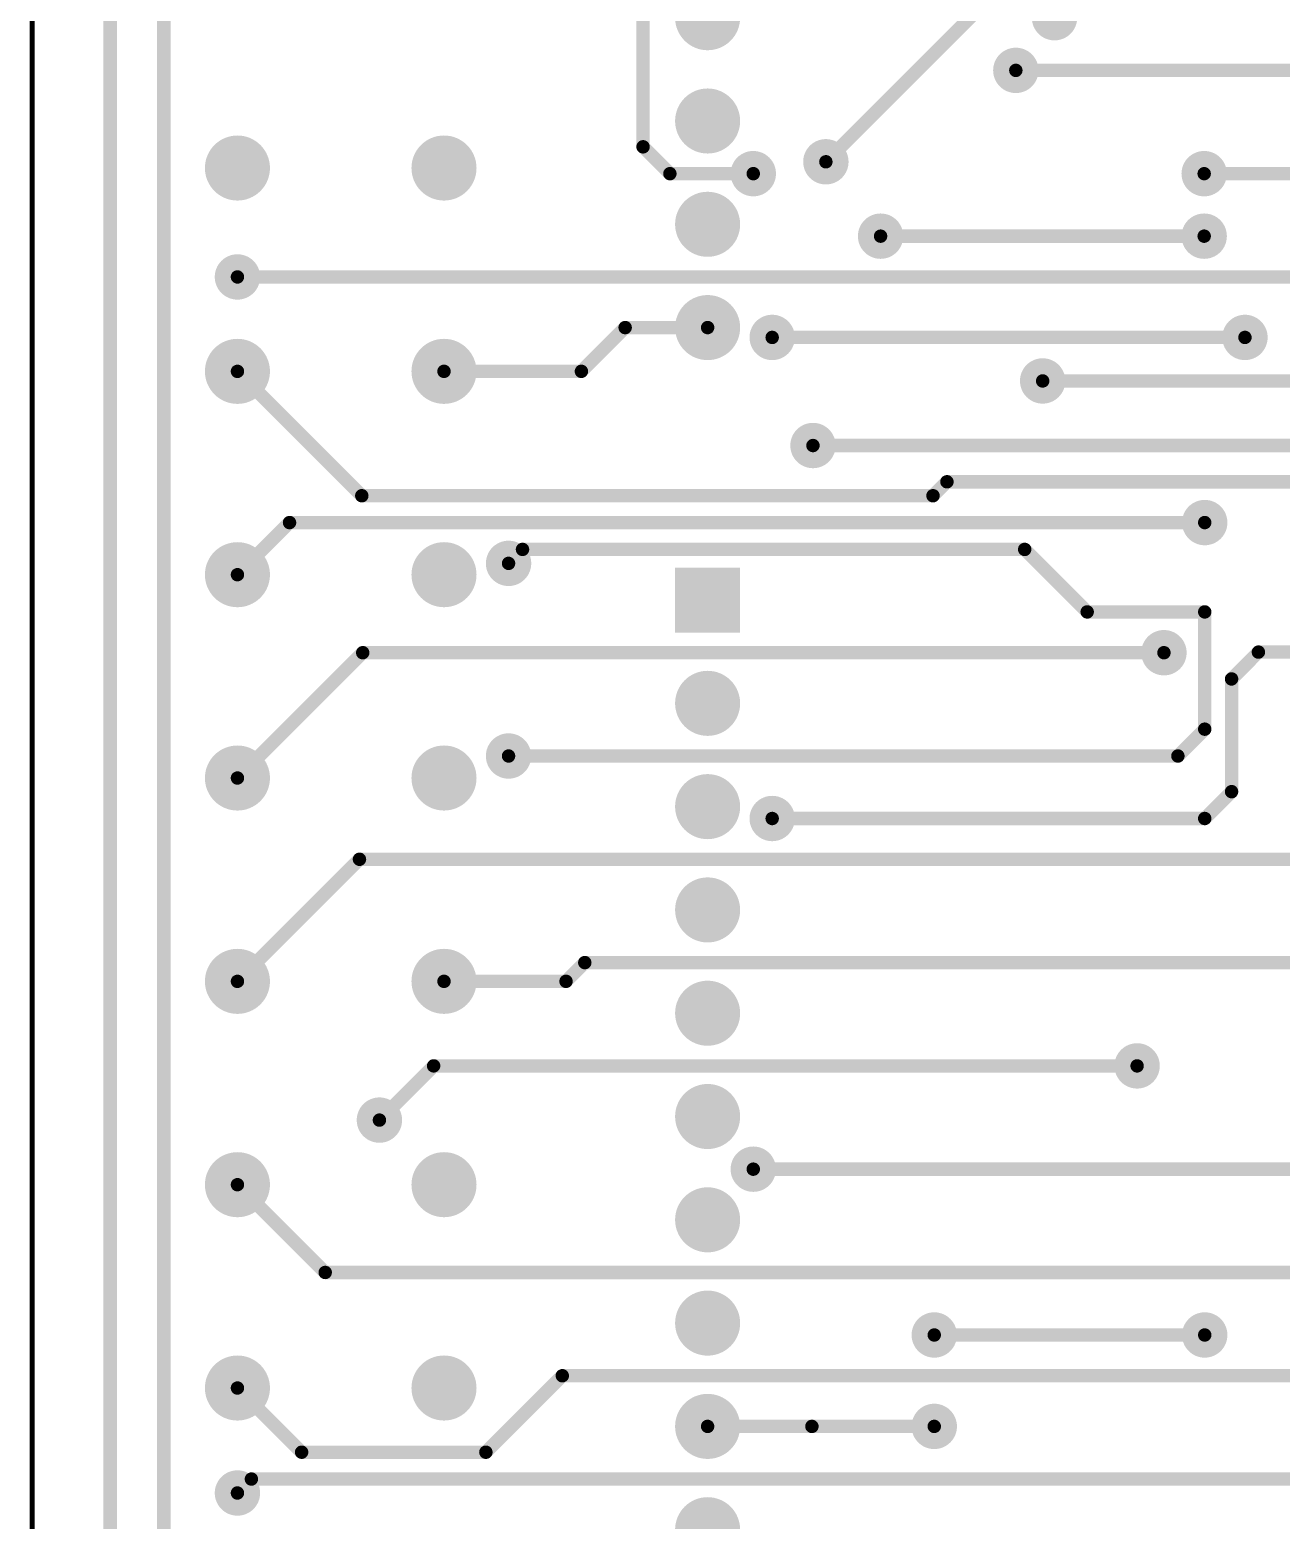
# Model space of a CAD drawing. Extents: x 0 to 107, y 0 to 143.
# Drawn here: x -0.06 to 30.72, y 32.93 to 69.58 of the extents above; entities that cross this region are included whole.
import ezdxf

# ---------------------------------------------------------------- set-up
doc = ezdxf.new("R2010")
doc.units = 0
for name, color, linetype in [('Board_Outline', 21, 'CONTINUOUS'), ('Top', 9, 'CONTINUOUS'), ('Top_Mask', 6, 'CONTINUOUS')]:
    doc.layers.add(name, color=color, linetype=linetype)

msp = doc.modelspace()

# ---------------------------------------------------------------- linework, layer by layer
at = {"layer": 'Board_Outline', "linetype": 'CONTINUOUS', "const_width": 0.12}
msp.add_lwpolyline([(0, 142.5924), (107.1581, 142.5924), (107.1581, 0), (0, 0), (0, 142.5924)], dxfattribs=at)
at = {"layer": 'Top', "linetype": 'CONTINUOUS', "const_width": 0.33}
for points in [[(1.917, 93.427), (1.917, 1.9171)], [(15.0225, 66.7003), (15.0225, 73.5381)], [(19.5186, 66.3322), (26.8467, 73.6603)], [(3.237, 72.107), (3.237, 12.78)], [(24.1905, 68.5803), (32.8229, 68.5803)], [(15.6826, 66.0403), (15.0225, 66.7003)], [(17.7333, 66.0403), (15.6826, 66.0403)], [(32.4355, 66.0403), (28.823, 66.0403)], [(20.8645, 64.5033), (28.823, 64.5033)], [(50.2627, 63.5003), (5.0467, 63.5003)], [(14.5824, 62.2552), (13.5062, 61.1789)], [(16.6104, 62.2552), (14.5824, 62.2552)], [(18.1985, 62.0132), (29.826, 62.0132)], [(8.1053, 58.1203), (5.0467, 61.1789)], [(13.5062, 61.1789), (10.1267, 61.1789)], [(24.8505, 60.9432), (47.9137, 60.9432)], [(40.6367, 59.3552), (19.2015, 59.3551)], [(22.1535, 58.1203), (8.1053, 58.1203)], [(22.4965, 58.4633), (22.1535, 58.1203)], [(31.3315, 58.4633), (22.4965, 58.4633)], [(6.328, 57.4603), (5.0467, 56.1789)], [(28.8365, 57.4603), (6.328, 57.4603)], [(11.7147, 56.4573), (12.0577, 56.8003)], [(12.0577, 56.8003), (24.4085, 56.8003)], [(24.4085, 56.8003), (25.9455, 55.2633)], [(11.7147, 56.4573), (11.7147, 56.4573)], [(25.9455, 55.2633), (28.8365, 55.2633)], [(28.8365, 55.2633), (28.8365, 52.3803)], [(8.128, 54.2603), (5.0467, 51.1789)], [(27.8335, 54.2603), (8.128, 54.2603)], [(29.4965, 53.6151), (30.1566, 54.2752)], [(30.1566, 54.2752), (40.6367, 54.2752)], [(29.4965, 50.8433), (29.4965, 53.6151)], [(28.8365, 52.3803), (28.1765, 51.7203)], [(28.1765, 51.7203), (11.7147, 51.7203)], [(28.8365, 50.1833), (29.4965, 50.8433)], [(18.1985, 50.1833), (28.8365, 50.1833)], [(8.048, 49.1803), (5.0467, 46.1789)], [(32.4555, 49.1803), (8.048, 49.1803)], [(13.5897, 46.6403), (13.1284, 46.1789)], [(38.213, 46.6403), (13.5897, 46.6403)], [(13.1284, 46.1789), (10.1267, 46.1789)], [(8.5387, 42.767), (9.872, 44.1003)], [(9.872, 44.1003), (27.1735, 44.1003)], [(17.7333, 41.5603), (38.4015, 41.5603)], [(7.2053, 39.0203), (5.0467, 41.1789)], [(34.1342, 39.0203), (7.2053, 39.0203)], [(22.1845, 37.4833), (28.8365, 37.4833)], [(6.6253, 34.6003), (5.0467, 36.1789)], [(13.0366, 36.4803), (11.1566, 34.6003)], [(37.33, 36.4803), (13.0366, 36.4803)], [(19.1755, 35.2352), (16.6104, 35.2352)], [(22.1844, 35.2352), (19.1755, 35.2352)], [(19.1755, 35.2352), (19.1755, 35.2352)], [(11.1566, 34.6003), (6.6253, 34.6003)], [(5.0466, 33.5973), (5.3896, 33.9403)], [(5.3896, 33.9403), (33.0955, 33.9403)], [(5.0466, 33.5973), (5.0466, 33.5973)]]:
    msp.add_lwpolyline(points, dxfattribs=at)
at = {"layer": 'Top', "linetype": 'CONTINUOUS'}
for points, const_width in [([(16.2354, 69.8752, 1), (16.9854, 69.8752, 1), (16.2354, 69.8752, 1)], 0.75), ([(24.8883, 69.8752, 1), (25.3963, 69.8752, 1), (24.8883, 69.8752, 1)], 0.508), ([(23.9365, 68.5803, 1), (24.4445, 68.5803, 1), (23.9365, 68.5803, 1)], 0.508), ([(24.108, 68.5803, 1), (24.273, 68.5803, 1), (24.108, 68.5803, 1)], 0.165), ([(16.2354, 67.3352, 1), (16.9854, 67.3352, 1), (16.2354, 67.3352, 1)], 0.75), ([(4.6717, 66.1789, 1), (5.4217, 66.1789, 1), (4.6717, 66.1789, 1)], 0.75), ([(9.7517, 66.1789, 1), (10.5017, 66.1789, 1), (9.7517, 66.1789, 1)], 0.75), ([(14.94, 66.7003, 1), (15.105, 66.7003, 1), (14.94, 66.7003, 1)], 0.165), ([(14.94, 66.7003, 1), (15.105, 66.7003, 1), (14.94, 66.7003, 1)], 0.165), ([(19.2646, 66.3322, 1), (19.7726, 66.3322, 1), (19.2646, 66.3322, 1)], 0.508), ([(17.4793, 66.0403, 1), (17.9873, 66.0403, 1), (17.4793, 66.0403, 1)], 0.508), ([(19.4361, 66.3322, 1), (19.6011, 66.3322, 1), (19.4361, 66.3322, 1)], 0.165), ([(28.569, 66.0403, 1), (29.077, 66.0403, 1), (28.569, 66.0403, 1)], 0.508), ([(15.6001, 66.0403, 1), (15.7651, 66.0403, 1), (15.6001, 66.0403, 1)], 0.165), ([(15.6001, 66.0403, 1), (15.7651, 66.0403, 1), (15.6001, 66.0403, 1)], 0.165), ([(17.6508, 66.0403, 1), (17.8158, 66.0403, 1), (17.6508, 66.0403, 1)], 0.165), ([(28.7405, 66.0403, 1), (28.9055, 66.0403, 1), (28.7405, 66.0403, 1)], 0.165), ([(16.2354, 64.7952, 1), (16.9854, 64.7952, 1), (16.2354, 64.7952, 1)], 0.75), ([(20.6105, 64.5033, 1), (21.1185, 64.5033, 1), (20.6105, 64.5033, 1)], 0.508), ([(28.569, 64.5033, 1), (29.077, 64.5033, 1), (28.569, 64.5033, 1)], 0.508), ([(20.782, 64.5033, 1), (20.947, 64.5033, 1), (20.782, 64.5033, 1)], 0.165), ([(28.7405, 64.5033, 1), (28.9055, 64.5033, 1), (28.7405, 64.5033, 1)], 0.165), ([(4.7927, 63.5003, 1), (5.3007, 63.5003, 1), (4.7927, 63.5003, 1)], 0.508), ([(4.9642, 63.5003, 1), (5.1292, 63.5003, 1), (4.9642, 63.5003, 1)], 0.165), ([(16.2354, 62.2552, 1), (16.9854, 62.2552, 1), (16.2354, 62.2552, 1)], 0.75), ([(14.4999, 62.2552, 1), (14.6649, 62.2552, 1), (14.4999, 62.2552, 1)], 0.165), ([(14.4999, 62.2552, 1), (14.6649, 62.2552, 1), (14.4999, 62.2552, 1)], 0.165), ([(16.5279, 62.2552, 1), (16.6929, 62.2552, 1), (16.5279, 62.2552, 1)], 0.165), ([(17.9445, 62.0132, 1), (18.4525, 62.0132, 1), (17.9445, 62.0132, 1)], 0.508), ([(29.572, 62.0132, 1), (30.08, 62.0132, 1), (29.572, 62.0132, 1)], 0.508), ([(18.116, 62.0132, 1), (18.281, 62.0132, 1), (18.116, 62.0132, 1)], 0.165), ([(29.7435, 62.0132, 1), (29.9085, 62.0132, 1), (29.7435, 62.0132, 1)], 0.165), ([(4.6717, 61.1789, 1), (5.4217, 61.1789, 1), (4.6717, 61.1789, 1)], 0.75), ([(9.7517, 61.1789, 1), (10.5017, 61.1789, 1), (9.7517, 61.1789, 1)], 0.75), ([(4.9642, 61.1789, 1), (5.1292, 61.1789, 1), (4.9642, 61.1789, 1)], 0.165), ([(10.0442, 61.1789, 1), (10.2092, 61.1789, 1), (10.0442, 61.1789, 1)], 0.165), ([(13.4237, 61.1789, 1), (13.5887, 61.1789, 1), (13.4237, 61.1789, 1)], 0.165), ([(13.4237, 61.1789, 1), (13.5887, 61.1789, 1), (13.4237, 61.1789, 1)], 0.165), ([(24.5965, 60.9432, 1), (25.1045, 60.9432, 1), (24.5965, 60.9432, 1)], 0.508), ([(24.768, 60.9432, 1), (24.933, 60.9432, 1), (24.768, 60.9432, 1)], 0.165), ([(18.9475, 59.3551, 1), (19.4555, 59.3551, 1), (18.9475, 59.3551, 1)], 0.508), ([(19.119, 59.3551, 1), (19.284, 59.3551, 1), (19.119, 59.3551, 1)], 0.165), ([(8.0228, 58.1203, 1), (8.1878, 58.1203, 1), (8.0228, 58.1203, 1)], 0.165), ([(8.0228, 58.1203, 1), (8.1878, 58.1203, 1), (8.0228, 58.1203, 1)], 0.165), ([(22.071, 58.1203, 1), (22.236, 58.1203, 1), (22.071, 58.1203, 1)], 0.165), ([(22.071, 58.1203, 1), (22.236, 58.1203, 1), (22.071, 58.1203, 1)], 0.165), ([(22.414, 58.4633, 1), (22.579, 58.4633, 1), (22.414, 58.4633, 1)], 0.165), ([(22.414, 58.4633, 1), (22.579, 58.4633, 1), (22.414, 58.4633, 1)], 0.165), ([(28.5825, 57.4603, 1), (29.0905, 57.4603, 1), (28.5825, 57.4603, 1)], 0.508), ([(6.2455, 57.4603, 1), (6.4105, 57.4603, 1), (6.2455, 57.4603, 1)], 0.165), ([(6.2455, 57.4603, 1), (6.4105, 57.4603, 1), (6.2455, 57.4603, 1)], 0.165), ([(28.754, 57.4603, 1), (28.919, 57.4603, 1), (28.754, 57.4603, 1)], 0.165), ([(4.6717, 56.1789, 1), (5.4217, 56.1789, 1), (4.6717, 56.1789, 1)], 0.75), ([(9.7517, 56.1789, 1), (10.5017, 56.1789, 1), (9.7517, 56.1789, 1)], 0.75), ([(11.4607, 56.4573, 1), (11.9687, 56.4573, 1), (11.4607, 56.4573, 1)], 0.508), ([(11.9752, 56.8003, 1), (12.1402, 56.8003, 1), (11.9752, 56.8003, 1)], 0.165), ([(11.9752, 56.8003, 1), (12.1402, 56.8003, 1), (11.9752, 56.8003, 1)], 0.165), ([(24.326, 56.8003, 1), (24.491, 56.8003, 1), (24.326, 56.8003, 1)], 0.165), ([(24.326, 56.8003, 1), (24.491, 56.8003, 1), (24.326, 56.8003, 1)], 0.165), ([(11.6322, 56.4573, 1), (11.7972, 56.4573, 1), (11.6322, 56.4573, 1)], 0.165), ([(11.6322, 56.4573, 1), (11.7972, 56.4573, 1), (11.6322, 56.4573, 1)], 0.165), ([(4.9642, 56.1789, 1), (5.1292, 56.1789, 1), (4.9642, 56.1789, 1)], 0.165), ([(25.863, 55.2633, 1), (26.028, 55.2633, 1), (25.863, 55.2633, 1)], 0.165), ([(25.863, 55.2633, 1), (26.028, 55.2633, 1), (25.863, 55.2633, 1)], 0.165), ([(28.754, 55.2633, 1), (28.919, 55.2633, 1), (28.754, 55.2633, 1)], 0.165), ([(28.754, 55.2633, 1), (28.919, 55.2633, 1), (28.754, 55.2633, 1)], 0.165), ([(27.5795, 54.2603, 1), (28.0875, 54.2603, 1), (27.5795, 54.2603, 1)], 0.508), ([(8.0455, 54.2603, 1), (8.2105, 54.2603, 1), (8.0455, 54.2603, 1)], 0.165), ([(8.0455, 54.2603, 1), (8.2105, 54.2603, 1), (8.0455, 54.2603, 1)], 0.165), ([(27.751, 54.2603, 1), (27.916, 54.2603, 1), (27.751, 54.2603, 1)], 0.165), ([(30.0741, 54.2752, 1), (30.2391, 54.2752, 1), (30.0741, 54.2752, 1)], 0.165), ([(30.0741, 54.2752, 1), (30.2391, 54.2752, 1), (30.0741, 54.2752, 1)], 0.165), ([(16.2354, 53.0152, 1), (16.9854, 53.0152, 1), (16.2354, 53.0152, 1)], 0.75), ([(29.414, 53.6151, 1), (29.579, 53.6151, 1), (29.414, 53.6151, 1)], 0.165), ([(29.414, 53.6151, 1), (29.579, 53.6151, 1), (29.414, 53.6151, 1)], 0.165), ([(28.754, 52.3803, 1), (28.919, 52.3803, 1), (28.754, 52.3803, 1)], 0.165), ([(28.754, 52.3803, 1), (28.919, 52.3803, 1), (28.754, 52.3803, 1)], 0.165), ([(11.4607, 51.7203, 1), (11.9687, 51.7203, 1), (11.4607, 51.7203, 1)], 0.508), ([(4.6717, 51.1789, 1), (5.4217, 51.1789, 1), (4.6717, 51.1789, 1)], 0.75), ([(9.7517, 51.1789, 1), (10.5017, 51.1789, 1), (9.7517, 51.1789, 1)], 0.75), ([(11.6322, 51.7203, 1), (11.7972, 51.7203, 1), (11.6322, 51.7203, 1)], 0.165), ([(28.094, 51.7203, 1), (28.259, 51.7203, 1), (28.094, 51.7203, 1)], 0.165), ([(28.094, 51.7203, 1), (28.259, 51.7203, 1), (28.094, 51.7203, 1)], 0.165), ([(4.9642, 51.1789, 1), (5.1292, 51.1789, 1), (4.9642, 51.1789, 1)], 0.165), ([(16.2354, 50.4752, 1), (16.9854, 50.4752, 1), (16.2354, 50.4752, 1)], 0.75), ([(29.414, 50.8433, 1), (29.579, 50.8433, 1), (29.414, 50.8433, 1)], 0.165), ([(29.414, 50.8433, 1), (29.579, 50.8433, 1), (29.414, 50.8433, 1)], 0.165), ([(17.9445, 50.1833, 1), (18.4525, 50.1833, 1), (17.9445, 50.1833, 1)], 0.508), ([(18.116, 50.1833, 1), (18.281, 50.1833, 1), (18.116, 50.1833, 1)], 0.165), ([(28.754, 50.1833, 1), (28.919, 50.1833, 1), (28.754, 50.1833, 1)], 0.165), ([(28.754, 50.1833, 1), (28.919, 50.1833, 1), (28.754, 50.1833, 1)], 0.165), ([(7.9655, 49.1803, 1), (8.1305, 49.1803, 1), (7.9655, 49.1803, 1)], 0.165), ([(7.9655, 49.1803, 1), (8.1305, 49.1803, 1), (7.9655, 49.1803, 1)], 0.165), ([(16.2354, 47.9352, 1), (16.9854, 47.9352, 1), (16.2354, 47.9352, 1)], 0.75), ([(4.6717, 46.1789, 1), (5.4217, 46.1789, 1), (4.6717, 46.1789, 1)], 0.75), ([(9.7517, 46.1789, 1), (10.5017, 46.1789, 1), (9.7517, 46.1789, 1)], 0.75), ([(13.5072, 46.6403, 1), (13.6722, 46.6403, 1), (13.5072, 46.6403, 1)], 0.165), ([(13.5072, 46.6403, 1), (13.6722, 46.6403, 1), (13.5072, 46.6403, 1)], 0.165), ([(4.9642, 46.1789, 1), (5.1292, 46.1789, 1), (4.9642, 46.1789, 1)], 0.165), ([(10.0442, 46.1789, 1), (10.2092, 46.1789, 1), (10.0442, 46.1789, 1)], 0.165), ([(13.0459, 46.1789, 1), (13.2109, 46.1789, 1), (13.0459, 46.1789, 1)], 0.165), ([(13.0459, 46.1789, 1), (13.2109, 46.1789, 1), (13.0459, 46.1789, 1)], 0.165), ([(16.2354, 45.3952, 1), (16.9854, 45.3952, 1), (16.2354, 45.3952, 1)], 0.75), ([(26.9195, 44.1003, 1), (27.4275, 44.1003, 1), (26.9195, 44.1003, 1)], 0.508), ([(9.7895, 44.1003, 1), (9.9545, 44.1003, 1), (9.7895, 44.1003, 1)], 0.165), ([(9.7895, 44.1003, 1), (9.9545, 44.1003, 1), (9.7895, 44.1003, 1)], 0.165), ([(27.091, 44.1003, 1), (27.256, 44.1003, 1), (27.091, 44.1003, 1)], 0.165), ([(8.2847, 42.767, 1), (8.7927, 42.767, 1), (8.2847, 42.767, 1)], 0.508), ([(16.2354, 42.8552, 1), (16.9854, 42.8552, 1), (16.2354, 42.8552, 1)], 0.75), ([(8.4562, 42.767, 1), (8.6212, 42.767, 1), (8.4562, 42.767, 1)], 0.165), ([(4.6717, 41.1789, 1), (5.4217, 41.1789, 1), (4.6717, 41.1789, 1)], 0.75), ([(9.7517, 41.1789, 1), (10.5017, 41.1789, 1), (9.7517, 41.1789, 1)], 0.75), ([(17.4793, 41.5603, 1), (17.9873, 41.5603, 1), (17.4793, 41.5603, 1)], 0.508), ([(17.6508, 41.5603, 1), (17.8158, 41.5603, 1), (17.6508, 41.5603, 1)], 0.165), ([(4.9642, 41.1789, 1), (5.1292, 41.1789, 1), (4.9642, 41.1789, 1)], 0.165), ([(16.2354, 40.3152, 1), (16.9854, 40.3152, 1), (16.2354, 40.3152, 1)], 0.75), ([(7.1228, 39.0203, 1), (7.2878, 39.0203, 1), (7.1228, 39.0203, 1)], 0.165), ([(7.1228, 39.0203, 1), (7.2878, 39.0203, 1), (7.1228, 39.0203, 1)], 0.165), ([(16.2354, 37.7752, 1), (16.9854, 37.7752, 1), (16.2354, 37.7752, 1)], 0.75), ([(21.9305, 37.4833, 1), (22.4385, 37.4833, 1), (21.9305, 37.4833, 1)], 0.508), ([(28.5825, 37.4833, 1), (29.0905, 37.4833, 1), (28.5825, 37.4833, 1)], 0.508), ([(22.102, 37.4833, 1), (22.267, 37.4833, 1), (22.102, 37.4833, 1)], 0.165), ([(28.754, 37.4833, 1), (28.919, 37.4833, 1), (28.754, 37.4833, 1)], 0.165), ([(4.6717, 36.1789, 1), (5.4217, 36.1789, 1), (4.6717, 36.1789, 1)], 0.75), ([(9.7517, 36.1789, 1), (10.5017, 36.1789, 1), (9.7517, 36.1789, 1)], 0.75), ([(4.9642, 36.1789, 1), (5.1292, 36.1789, 1), (4.9642, 36.1789, 1)], 0.165), ([(12.9541, 36.4803, 1), (13.1191, 36.4803, 1), (12.9541, 36.4803, 1)], 0.165), ([(12.9541, 36.4803, 1), (13.1191, 36.4803, 1), (12.9541, 36.4803, 1)], 0.165), ([(16.2354, 35.2352, 1), (16.9854, 35.2352, 1), (16.2354, 35.2352, 1)], 0.75), ([(21.9304, 35.2352, 1), (22.4384, 35.2352, 1), (21.9304, 35.2352, 1)], 0.508), ([(16.5279, 35.2352, 1), (16.6929, 35.2352, 1), (16.5279, 35.2352, 1)], 0.165), ([(19.093, 35.2352, 1), (19.258, 35.2352, 1), (19.093, 35.2352, 1)], 0.165), ([(19.093, 35.2352, 1), (19.258, 35.2352, 1), (19.093, 35.2352, 1)], 0.165), ([(19.093, 35.2352, 1), (19.258, 35.2352, 1), (19.093, 35.2352, 1)], 0.165), ([(22.1019, 35.2352, 1), (22.2669, 35.2352, 1), (22.1019, 35.2352, 1)], 0.165), ([(6.5428, 34.6003, 1), (6.7078, 34.6003, 1), (6.5428, 34.6003, 1)], 0.165), ([(6.5428, 34.6003, 1), (6.7078, 34.6003, 1), (6.5428, 34.6003, 1)], 0.165), ([(11.0741, 34.6003, 1), (11.2391, 34.6003, 1), (11.0741, 34.6003, 1)], 0.165), ([(11.0741, 34.6003, 1), (11.2391, 34.6003, 1), (11.0741, 34.6003, 1)], 0.165), ([(4.7926, 33.5973, 1), (5.3006, 33.5973, 1), (4.7926, 33.5973, 1)], 0.508), ([(5.3071, 33.9403, 1), (5.4721, 33.9403, 1), (5.3071, 33.9403, 1)], 0.165), ([(5.3071, 33.9403, 1), (5.4721, 33.9403, 1), (5.3071, 33.9403, 1)], 0.165), ([(4.9641, 33.5973, 1), (5.1291, 33.5973, 1), (4.9641, 33.5973, 1)], 0.165), ([(4.9641, 33.5973, 1), (5.1291, 33.5973, 1), (4.9641, 33.5973, 1)], 0.165), ([(16.2354, 32.6952, 1), (16.9854, 32.6952, 1), (16.2354, 32.6952, 1)], 0.75)]:
    msp.add_lwpolyline(points, format="xyb", dxfattribs=dict(at, const_width=const_width))
at = {"layer": 'Top'}
msp.add_solid([(15.8604, 56.3052), (17.3604, 56.3052), (15.8604, 54.8052), (17.3604, 54.8052)], dxfattribs=at)
at = {"layer": 'Top_Mask', "linetype": 'CONTINUOUS'}
for points, const_width in [([(16.2104, 69.8752, 1), (17.0104, 69.8752, 1), (16.2104, 69.8752, 1)], 0.8), ([(24.8633, 69.8752, 1), (25.4213, 69.8752, 1), (24.8633, 69.8752, 1)], 0.558), ([(23.9115, 68.5803, 1), (24.4695, 68.5803, 1), (23.9115, 68.5803, 1)], 0.558), ([(16.2104, 67.3352, 1), (17.0104, 67.3352, 1), (16.2104, 67.3352, 1)], 0.8), ([(4.6467, 66.1789, 1), (5.4467, 66.1789, 1), (4.6467, 66.1789, 1)], 0.8), ([(9.7267, 66.1789, 1), (10.5267, 66.1789, 1), (9.7267, 66.1789, 1)], 0.8), ([(19.2396, 66.3322, 1), (19.7976, 66.3322, 1), (19.2396, 66.3322, 1)], 0.558), ([(17.4543, 66.0403, 1), (18.0123, 66.0403, 1), (17.4543, 66.0403, 1)], 0.558), ([(28.544, 66.0403, 1), (29.102, 66.0403, 1), (28.544, 66.0403, 1)], 0.558), ([(16.2104, 64.7952, 1), (17.0104, 64.7952, 1), (16.2104, 64.7952, 1)], 0.8), ([(20.5855, 64.5033, 1), (21.1435, 64.5033, 1), (20.5855, 64.5033, 1)], 0.558), ([(28.544, 64.5033, 1), (29.102, 64.5033, 1), (28.544, 64.5033, 1)], 0.558), ([(4.7677, 63.5003, 1), (5.3257, 63.5003, 1), (4.7677, 63.5003, 1)], 0.558), ([(16.2104, 62.2552, 1), (17.0104, 62.2552, 1), (16.2104, 62.2552, 1)], 0.8), ([(17.9195, 62.0132, 1), (18.4775, 62.0132, 1), (17.9195, 62.0132, 1)], 0.558), ([(29.547, 62.0132, 1), (30.105, 62.0132, 1), (29.547, 62.0132, 1)], 0.558), ([(4.6467, 61.1789, 1), (5.4467, 61.1789, 1), (4.6467, 61.1789, 1)], 0.8), ([(9.7267, 61.1789, 1), (10.5267, 61.1789, 1), (9.7267, 61.1789, 1)], 0.8), ([(24.5715, 60.9432, 1), (25.1295, 60.9432, 1), (24.5715, 60.9432, 1)], 0.558), ([(18.9225, 59.3551, 1), (19.4805, 59.3551, 1), (18.9225, 59.3551, 1)], 0.558), ([(28.5575, 57.4603, 1), (29.1155, 57.4603, 1), (28.5575, 57.4603, 1)], 0.558), ([(4.6467, 56.1789, 1), (5.4467, 56.1789, 1), (4.6467, 56.1789, 1)], 0.8), ([(9.7267, 56.1789, 1), (10.5267, 56.1789, 1), (9.7267, 56.1789, 1)], 0.8), ([(11.4357, 56.4573, 1), (11.9937, 56.4573, 1), (11.4357, 56.4573, 1)], 0.558), ([(27.5545, 54.2603, 1), (28.1125, 54.2603, 1), (27.5545, 54.2603, 1)], 0.558), ([(16.2104, 53.0152, 1), (17.0104, 53.0152, 1), (16.2104, 53.0152, 1)], 0.8), ([(11.4357, 51.7203, 1), (11.9937, 51.7203, 1), (11.4357, 51.7203, 1)], 0.558), ([(4.6467, 51.1789, 1), (5.4467, 51.1789, 1), (4.6467, 51.1789, 1)], 0.8), ([(9.7267, 51.1789, 1), (10.5267, 51.1789, 1), (9.7267, 51.1789, 1)], 0.8), ([(16.2104, 50.4752, 1), (17.0104, 50.4752, 1), (16.2104, 50.4752, 1)], 0.8), ([(17.9195, 50.1833, 1), (18.4775, 50.1833, 1), (17.9195, 50.1833, 1)], 0.558), ([(16.2104, 47.9352, 1), (17.0104, 47.9352, 1), (16.2104, 47.9352, 1)], 0.8), ([(4.6467, 46.1789, 1), (5.4467, 46.1789, 1), (4.6467, 46.1789, 1)], 0.8), ([(9.7267, 46.1789, 1), (10.5267, 46.1789, 1), (9.7267, 46.1789, 1)], 0.8), ([(16.2104, 45.3952, 1), (17.0104, 45.3952, 1), (16.2104, 45.3952, 1)], 0.8), ([(26.8945, 44.1003, 1), (27.4525, 44.1003, 1), (26.8945, 44.1003, 1)], 0.558), ([(16.2104, 42.8552, 1), (17.0104, 42.8552, 1), (16.2104, 42.8552, 1)], 0.8), ([(8.2597, 42.767, 1), (8.8177, 42.767, 1), (8.2597, 42.767, 1)], 0.558), ([(4.6467, 41.1789, 1), (5.4467, 41.1789, 1), (4.6467, 41.1789, 1)], 0.8), ([(9.7267, 41.1789, 1), (10.5267, 41.1789, 1), (9.7267, 41.1789, 1)], 0.8), ([(17.4543, 41.5603, 1), (18.0123, 41.5603, 1), (17.4543, 41.5603, 1)], 0.558), ([(16.2104, 40.3152, 1), (17.0104, 40.3152, 1), (16.2104, 40.3152, 1)], 0.8), ([(16.2104, 37.7752, 1), (17.0104, 37.7752, 1), (16.2104, 37.7752, 1)], 0.8), ([(21.9055, 37.4833, 1), (22.4635, 37.4833, 1), (21.9055, 37.4833, 1)], 0.558), ([(28.5575, 37.4833, 1), (29.1155, 37.4833, 1), (28.5575, 37.4833, 1)], 0.558), ([(4.6467, 36.1789, 1), (5.4467, 36.1789, 1), (4.6467, 36.1789, 1)], 0.8), ([(9.7267, 36.1789, 1), (10.5267, 36.1789, 1), (9.7267, 36.1789, 1)], 0.8), ([(16.2104, 35.2352, 1), (17.0104, 35.2352, 1), (16.2104, 35.2352, 1)], 0.8), ([(21.9054, 35.2352, 1), (22.4634, 35.2352, 1), (21.9054, 35.2352, 1)], 0.558), ([(4.7676, 33.5973, 1), (5.3256, 33.5973, 1), (4.7676, 33.5973, 1)], 0.558), ([(16.2104, 32.6952, 1), (17.0104, 32.6952, 1), (16.2104, 32.6952, 1)], 0.8)]:
    msp.add_lwpolyline(points, format="xyb", dxfattribs=dict(at, const_width=const_width))
at = {"layer": 'Top_Mask'}
msp.add_solid([(15.8104, 56.3552), (17.4104, 56.3552), (15.8104, 54.7552), (17.4104, 54.7552)], dxfattribs=at)

doc.saveas('drawing.dxf')
